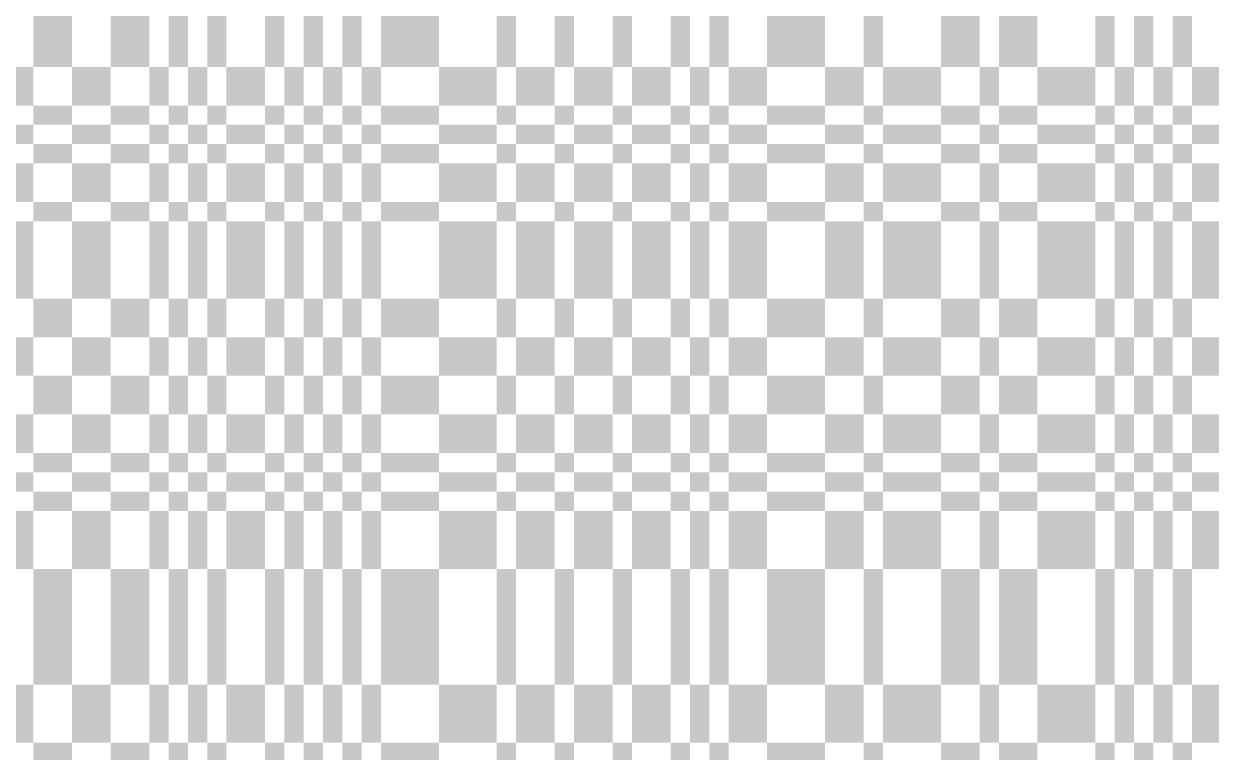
# Model space of a CAD drawing. Extents: x 0 to 10, y 0 to 10.
# Drawn here: x 4.99 to 6.22, y 7.47 to 8.225 of the extents above; entities that cross this region are included whole.
import ezdxf

# ---------------------------------------------------------------- set-up
doc = ezdxf.new("R2010")
doc.units = 0
doc.header["$MEASUREMENT"] = 0
doc.layers.add('CHROME', color=7, linetype='Continuous')

msp = doc.modelspace()

# ---------------------------------------------------------------- linework, layer by layer
at = {"layer": 'CHROME'}
for points in [[(5, 8.18), (5.04, 8.18), (5, 8.24), (5.04, 8.24)], [(5.08, 8.18), (5.12, 8.18), (5.08, 8.24), (5.12, 8.24)], [(5.14, 8.18), (5.16, 8.18), (5.14, 8.24), (5.16, 8.24)], [(5.18, 8.18), (5.2, 8.18), (5.18, 8.24), (5.2, 8.24)], [(5.24, 8.18), (5.26, 8.18), (5.24, 8.24), (5.26, 8.24)], [(5.28, 8.18), (5.3, 8.18), (5.28, 8.24), (5.3, 8.24)], [(5.32, 8.18), (5.34, 8.18), (5.32, 8.24), (5.34, 8.24)], [(5.36, 8.18), (5.42, 8.18), (5.36, 8.24), (5.42, 8.24)], [(5.48, 8.18), (5.5, 8.18), (5.48, 8.24), (5.5, 8.24)], [(5.54, 8.18), (5.56, 8.18), (5.54, 8.24), (5.56, 8.24)], [(5.6, 8.18), (5.62, 8.18), (5.6, 8.24), (5.62, 8.24)], [(5.66, 8.18), (5.68, 8.18), (5.66, 8.24), (5.68, 8.24)], [(5.7, 8.18), (5.72, 8.18), (5.7, 8.24), (5.72, 8.24)], [(5.76, 8.18), (5.82, 8.18), (5.76, 8.24), (5.82, 8.24)], [(5.86, 8.18), (5.88, 8.18), (5.86, 8.24), (5.88, 8.24)], [(5.94, 8.18), (5.98, 8.18), (5.94, 8.24), (5.98, 8.24)], [(6, 8.18), (6.04, 8.18), (6, 8.24), (6.04, 8.24)], [(6.1, 8.18), (6.12, 8.18), (6.1, 8.24), (6.12, 8.24)], [(6.14, 8.18), (6.16, 8.18), (6.14, 8.24), (6.16, 8.24)], [(6.18, 8.18), (6.2, 8.18), (6.18, 8.24), (6.2, 8.24)], [(4.98, 8.14), (5, 8.14), (4.98, 8.18), (5, 8.18)], [(5.04, 8.14), (5.08, 8.14), (5.04, 8.18), (5.08, 8.18)], [(5.12, 8.14), (5.14, 8.14), (5.12, 8.18), (5.14, 8.18)], [(5.16, 8.14), (5.18, 8.14), (5.16, 8.18), (5.18, 8.18)], [(5.2, 8.14), (5.24, 8.14), (5.2, 8.18), (5.24, 8.18)], [(5.26, 8.14), (5.28, 8.14), (5.26, 8.18), (5.28, 8.18)], [(5.3, 8.14), (5.32, 8.14), (5.3, 8.18), (5.32, 8.18)], [(5.34, 8.14), (5.36, 8.14), (5.34, 8.18), (5.36, 8.18)], [(5.42, 8.14), (5.48, 8.14), (5.42, 8.18), (5.48, 8.18)], [(5.5, 8.14), (5.54, 8.14), (5.5, 8.18), (5.54, 8.18)], [(5.56, 8.14), (5.6, 8.14), (5.56, 8.18), (5.6, 8.18)], [(5.62, 8.14), (5.66, 8.14), (5.62, 8.18), (5.66, 8.18)], [(5.68, 8.14), (5.7, 8.14), (5.68, 8.18), (5.7, 8.18)], [(5.72, 8.14), (5.76, 8.14), (5.72, 8.18), (5.76, 8.18)], [(5.82, 8.14), (5.86, 8.14), (5.82, 8.18), (5.86, 8.18)], [(5.88, 8.14), (5.94, 8.14), (5.88, 8.18), (5.94, 8.18)], [(5.98, 8.14), (6, 8.14), (5.98, 8.18), (6, 8.18)], [(6.04, 8.14), (6.1, 8.14), (6.04, 8.18), (6.1, 8.18)], [(6.12, 8.14), (6.14, 8.14), (6.12, 8.18), (6.14, 8.18)], [(6.16, 8.14), (6.18, 8.14), (6.16, 8.18), (6.18, 8.18)], [(6.2, 8.14), (6.24, 8.14), (6.2, 8.18), (6.24, 8.18)], [(5, 8.12), (5.04, 8.12), (5, 8.14), (5.04, 8.14)], [(5.08, 8.12), (5.12, 8.12), (5.08, 8.14), (5.12, 8.14)], [(5.14, 8.12), (5.16, 8.12), (5.14, 8.14), (5.16, 8.14)], [(5.18, 8.12), (5.2, 8.12), (5.18, 8.14), (5.2, 8.14)], [(5.24, 8.12), (5.26, 8.12), (5.24, 8.14), (5.26, 8.14)], [(5.28, 8.12), (5.3, 8.12), (5.28, 8.14), (5.3, 8.14)], [(5.32, 8.12), (5.34, 8.12), (5.32, 8.14), (5.34, 8.14)], [(5.36, 8.12), (5.42, 8.12), (5.36, 8.14), (5.42, 8.14)], [(5.48, 8.12), (5.5, 8.12), (5.48, 8.14), (5.5, 8.14)], [(5.54, 8.12), (5.56, 8.12), (5.54, 8.14), (5.56, 8.14)], [(5.6, 8.12), (5.62, 8.12), (5.6, 8.14), (5.62, 8.14)], [(5.66, 8.12), (5.68, 8.12), (5.66, 8.14), (5.68, 8.14)], [(5.7, 8.12), (5.72, 8.12), (5.7, 8.14), (5.72, 8.14)], [(5.76, 8.12), (5.82, 8.12), (5.76, 8.14), (5.82, 8.14)], [(5.86, 8.12), (5.88, 8.12), (5.86, 8.14), (5.88, 8.14)], [(5.94, 8.12), (5.98, 8.12), (5.94, 8.14), (5.98, 8.14)], [(6, 8.12), (6.04, 8.12), (6, 8.14), (6.04, 8.14)], [(6.1, 8.12), (6.12, 8.12), (6.1, 8.14), (6.12, 8.14)], [(6.14, 8.12), (6.16, 8.12), (6.14, 8.14), (6.16, 8.14)], [(6.18, 8.12), (6.2, 8.12), (6.18, 8.14), (6.2, 8.14)], [(4.98, 8.1), (5, 8.1), (4.98, 8.12), (5, 8.12)], [(5.04, 8.1), (5.08, 8.1), (5.04, 8.12), (5.08, 8.12)], [(5.12, 8.1), (5.14, 8.1), (5.12, 8.12), (5.14, 8.12)], [(5.16, 8.1), (5.18, 8.1), (5.16, 8.12), (5.18, 8.12)], [(5.2, 8.1), (5.24, 8.1), (5.2, 8.12), (5.24, 8.12)], [(5.26, 8.1), (5.28, 8.1), (5.26, 8.12), (5.28, 8.12)], [(5.3, 8.1), (5.32, 8.1), (5.3, 8.12), (5.32, 8.12)], [(5.34, 8.1), (5.36, 8.1), (5.34, 8.12), (5.36, 8.12)], [(5.42, 8.1), (5.48, 8.1), (5.42, 8.12), (5.48, 8.12)], [(5.5, 8.1), (5.54, 8.1), (5.5, 8.12), (5.54, 8.12)], [(5.56, 8.1), (5.6, 8.1), (5.56, 8.12), (5.6, 8.12)], [(5.62, 8.1), (5.66, 8.1), (5.62, 8.12), (5.66, 8.12)], [(5.68, 8.1), (5.7, 8.1), (5.68, 8.12), (5.7, 8.12)], [(5.72, 8.1), (5.76, 8.1), (5.72, 8.12), (5.76, 8.12)], [(5.82, 8.1), (5.86, 8.1), (5.82, 8.12), (5.86, 8.12)], [(5.88, 8.1), (5.94, 8.1), (5.88, 8.12), (5.94, 8.12)], [(5.98, 8.1), (6, 8.1), (5.98, 8.12), (6, 8.12)], [(6.04, 8.1), (6.1, 8.1), (6.04, 8.12), (6.1, 8.12)], [(6.12, 8.1), (6.14, 8.1), (6.12, 8.12), (6.14, 8.12)], [(6.16, 8.1), (6.18, 8.1), (6.16, 8.12), (6.18, 8.12)], [(6.2, 8.1), (6.24, 8.1), (6.2, 8.12), (6.24, 8.12)], [(5, 8.08), (5.04, 8.08), (5, 8.1), (5.04, 8.1)], [(5.08, 8.08), (5.12, 8.08), (5.08, 8.1), (5.12, 8.1)], [(5.14, 8.08), (5.16, 8.08), (5.14, 8.1), (5.16, 8.1)], [(5.18, 8.08), (5.2, 8.08), (5.18, 8.1), (5.2, 8.1)], [(5.24, 8.08), (5.26, 8.08), (5.24, 8.1), (5.26, 8.1)], [(5.28, 8.08), (5.3, 8.08), (5.28, 8.1), (5.3, 8.1)], [(5.32, 8.08), (5.34, 8.08), (5.32, 8.1), (5.34, 8.1)], [(5.36, 8.08), (5.42, 8.08), (5.36, 8.1), (5.42, 8.1)], [(5.48, 8.08), (5.5, 8.08), (5.48, 8.1), (5.5, 8.1)], [(5.54, 8.08), (5.56, 8.08), (5.54, 8.1), (5.56, 8.1)], [(5.6, 8.08), (5.62, 8.08), (5.6, 8.1), (5.62, 8.1)], [(5.66, 8.08), (5.68, 8.08), (5.66, 8.1), (5.68, 8.1)], [(5.7, 8.08), (5.72, 8.08), (5.7, 8.1), (5.72, 8.1)], [(5.76, 8.08), (5.82, 8.08), (5.76, 8.1), (5.82, 8.1)], [(5.86, 8.08), (5.88, 8.08), (5.86, 8.1), (5.88, 8.1)], [(5.94, 8.08), (5.98, 8.08), (5.94, 8.1), (5.98, 8.1)], [(6, 8.08), (6.04, 8.08), (6, 8.1), (6.04, 8.1)], [(6.1, 8.08), (6.12, 8.08), (6.1, 8.1), (6.12, 8.1)], [(6.14, 8.08), (6.16, 8.08), (6.14, 8.1), (6.16, 8.1)], [(6.18, 8.08), (6.2, 8.08), (6.18, 8.1), (6.2, 8.1)], [(4.98, 8.04), (5, 8.04), (4.98, 8.08), (5, 8.08)], [(5.04, 8.04), (5.08, 8.04), (5.04, 8.08), (5.08, 8.08)], [(5.12, 8.04), (5.14, 8.04), (5.12, 8.08), (5.14, 8.08)], [(5.16, 8.04), (5.18, 8.04), (5.16, 8.08), (5.18, 8.08)], [(5.2, 8.04), (5.24, 8.04), (5.2, 8.08), (5.24, 8.08)], [(5.26, 8.04), (5.28, 8.04), (5.26, 8.08), (5.28, 8.08)], [(5.3, 8.04), (5.32, 8.04), (5.3, 8.08), (5.32, 8.08)], [(5.34, 8.04), (5.36, 8.04), (5.34, 8.08), (5.36, 8.08)], [(5.42, 8.04), (5.48, 8.04), (5.42, 8.08), (5.48, 8.08)], [(5.5, 8.04), (5.54, 8.04), (5.5, 8.08), (5.54, 8.08)], [(5.56, 8.04), (5.6, 8.04), (5.56, 8.08), (5.6, 8.08)], [(5.62, 8.04), (5.66, 8.04), (5.62, 8.08), (5.66, 8.08)], [(5.68, 8.04), (5.7, 8.04), (5.68, 8.08), (5.7, 8.08)], [(5.72, 8.04), (5.76, 8.04), (5.72, 8.08), (5.76, 8.08)], [(5.82, 8.04), (5.86, 8.04), (5.82, 8.08), (5.86, 8.08)], [(5.88, 8.04), (5.94, 8.04), (5.88, 8.08), (5.94, 8.08)], [(5.98, 8.04), (6, 8.04), (5.98, 8.08), (6, 8.08)], [(6.04, 8.04), (6.1, 8.04), (6.04, 8.08), (6.1, 8.08)], [(6.12, 8.04), (6.14, 8.04), (6.12, 8.08), (6.14, 8.08)], [(6.16, 8.04), (6.18, 8.04), (6.16, 8.08), (6.18, 8.08)], [(6.2, 8.04), (6.24, 8.04), (6.2, 8.08), (6.24, 8.08)], [(5, 8.02), (5.04, 8.02), (5, 8.04), (5.04, 8.04)], [(5.08, 8.02), (5.12, 8.02), (5.08, 8.04), (5.12, 8.04)], [(5.14, 8.02), (5.16, 8.02), (5.14, 8.04), (5.16, 8.04)], [(5.18, 8.02), (5.2, 8.02), (5.18, 8.04), (5.2, 8.04)], [(5.24, 8.02), (5.26, 8.02), (5.24, 8.04), (5.26, 8.04)], [(5.28, 8.02), (5.3, 8.02), (5.28, 8.04), (5.3, 8.04)], [(5.32, 8.02), (5.34, 8.02), (5.32, 8.04), (5.34, 8.04)], [(5.36, 8.02), (5.42, 8.02), (5.36, 8.04), (5.42, 8.04)], [(5.48, 8.02), (5.5, 8.02), (5.48, 8.04), (5.5, 8.04)], [(5.54, 8.02), (5.56, 8.02), (5.54, 8.04), (5.56, 8.04)], [(5.6, 8.02), (5.62, 8.02), (5.6, 8.04), (5.62, 8.04)], [(5.66, 8.02), (5.68, 8.02), (5.66, 8.04), (5.68, 8.04)], [(5.7, 8.02), (5.72, 8.02), (5.7, 8.04), (5.72, 8.04)], [(5.76, 8.02), (5.82, 8.02), (5.76, 8.04), (5.82, 8.04)], [(5.86, 8.02), (5.88, 8.02), (5.86, 8.04), (5.88, 8.04)], [(5.94, 8.02), (5.98, 8.02), (5.94, 8.04), (5.98, 8.04)], [(6, 8.02), (6.04, 8.02), (6, 8.04), (6.04, 8.04)], [(6.1, 8.02), (6.12, 8.02), (6.1, 8.04), (6.12, 8.04)], [(6.14, 8.02), (6.16, 8.02), (6.14, 8.04), (6.16, 8.04)], [(6.18, 8.02), (6.2, 8.02), (6.18, 8.04), (6.2, 8.04)], [(4.98, 7.94), (5, 7.94), (4.98, 8.02), (5, 8.02)], [(5.04, 7.94), (5.08, 7.94), (5.04, 8.02), (5.08, 8.02)], [(5.12, 7.94), (5.14, 7.94), (5.12, 8.02), (5.14, 8.02)], [(5.16, 7.94), (5.18, 7.94), (5.16, 8.02), (5.18, 8.02)], [(5.2, 7.94), (5.24, 7.94), (5.2, 8.02), (5.24, 8.02)], [(5.26, 7.94), (5.28, 7.94), (5.26, 8.02), (5.28, 8.02)], [(5.3, 7.94), (5.32, 7.94), (5.3, 8.02), (5.32, 8.02)], [(5.34, 7.94), (5.36, 7.94), (5.34, 8.02), (5.36, 8.02)], [(5.42, 7.94), (5.48, 7.94), (5.42, 8.02), (5.48, 8.02)], [(5.5, 7.94), (5.54, 7.94), (5.5, 8.02), (5.54, 8.02)], [(5.56, 7.94), (5.6, 7.94), (5.56, 8.02), (5.6, 8.02)], [(5.62, 7.94), (5.66, 7.94), (5.62, 8.02), (5.66, 8.02)], [(5.68, 7.94), (5.7, 7.94), (5.68, 8.02), (5.7, 8.02)], [(5.72, 7.94), (5.76, 7.94), (5.72, 8.02), (5.76, 8.02)], [(5.82, 7.94), (5.86, 7.94), (5.82, 8.02), (5.86, 8.02)], [(5.88, 7.94), (5.94, 7.94), (5.88, 8.02), (5.94, 8.02)], [(5.98, 7.94), (6, 7.94), (5.98, 8.02), (6, 8.02)], [(6.04, 7.94), (6.1, 7.94), (6.04, 8.02), (6.1, 8.02)], [(6.12, 7.94), (6.14, 7.94), (6.12, 8.02), (6.14, 8.02)], [(6.16, 7.94), (6.18, 7.94), (6.16, 8.02), (6.18, 8.02)], [(6.2, 7.94), (6.24, 7.94), (6.2, 8.02), (6.24, 8.02)], [(5, 7.9), (5.04, 7.9), (5, 7.94), (5.04, 7.94)], [(5.08, 7.9), (5.12, 7.9), (5.08, 7.94), (5.12, 7.94)], [(5.14, 7.9), (5.16, 7.9), (5.14, 7.94), (5.16, 7.94)], [(5.18, 7.9), (5.2, 7.9), (5.18, 7.94), (5.2, 7.94)], [(5.24, 7.9), (5.26, 7.9), (5.24, 7.94), (5.26, 7.94)], [(5.28, 7.9), (5.3, 7.9), (5.28, 7.94), (5.3, 7.94)], [(5.32, 7.9), (5.34, 7.9), (5.32, 7.94), (5.34, 7.94)], [(5.36, 7.9), (5.42, 7.9), (5.36, 7.94), (5.42, 7.94)], [(5.48, 7.9), (5.5, 7.9), (5.48, 7.94), (5.5, 7.94)], [(5.54, 7.9), (5.56, 7.9), (5.54, 7.94), (5.56, 7.94)], [(5.6, 7.9), (5.62, 7.9), (5.6, 7.94), (5.62, 7.94)], [(5.66, 7.9), (5.68, 7.9), (5.66, 7.94), (5.68, 7.94)], [(5.7, 7.9), (5.72, 7.9), (5.7, 7.94), (5.72, 7.94)], [(5.76, 7.9), (5.82, 7.9), (5.76, 7.94), (5.82, 7.94)], [(5.86, 7.9), (5.88, 7.9), (5.86, 7.94), (5.88, 7.94)], [(5.94, 7.9), (5.98, 7.9), (5.94, 7.94), (5.98, 7.94)], [(6, 7.9), (6.04, 7.9), (6, 7.94), (6.04, 7.94)], [(6.1, 7.9), (6.12, 7.9), (6.1, 7.94), (6.12, 7.94)], [(6.14, 7.9), (6.16, 7.9), (6.14, 7.94), (6.16, 7.94)], [(6.18, 7.9), (6.2, 7.9), (6.18, 7.94), (6.2, 7.94)], [(4.98, 7.86), (5, 7.86), (4.98, 7.9), (5, 7.9)], [(5.04, 7.86), (5.08, 7.86), (5.04, 7.9), (5.08, 7.9)], [(5.12, 7.86), (5.14, 7.86), (5.12, 7.9), (5.14, 7.9)], [(5.16, 7.86), (5.18, 7.86), (5.16, 7.9), (5.18, 7.9)], [(5.2, 7.86), (5.24, 7.86), (5.2, 7.9), (5.24, 7.9)], [(5.26, 7.86), (5.28, 7.86), (5.26, 7.9), (5.28, 7.9)], [(5.3, 7.86), (5.32, 7.86), (5.3, 7.9), (5.32, 7.9)], [(5.34, 7.86), (5.36, 7.86), (5.34, 7.9), (5.36, 7.9)], [(5.42, 7.86), (5.48, 7.86), (5.42, 7.9), (5.48, 7.9)], [(5.5, 7.86), (5.54, 7.86), (5.5, 7.9), (5.54, 7.9)], [(5.56, 7.86), (5.6, 7.86), (5.56, 7.9), (5.6, 7.9)], [(5.62, 7.86), (5.66, 7.86), (5.62, 7.9), (5.66, 7.9)], [(5.68, 7.86), (5.7, 7.86), (5.68, 7.9), (5.7, 7.9)], [(5.72, 7.86), (5.76, 7.86), (5.72, 7.9), (5.76, 7.9)], [(5.82, 7.86), (5.86, 7.86), (5.82, 7.9), (5.86, 7.9)], [(5.88, 7.86), (5.94, 7.86), (5.88, 7.9), (5.94, 7.9)], [(5.98, 7.86), (6, 7.86), (5.98, 7.9), (6, 7.9)], [(6.04, 7.86), (6.1, 7.86), (6.04, 7.9), (6.1, 7.9)], [(6.12, 7.86), (6.14, 7.86), (6.12, 7.9), (6.14, 7.9)], [(6.16, 7.86), (6.18, 7.86), (6.16, 7.9), (6.18, 7.9)], [(6.2, 7.86), (6.24, 7.86), (6.2, 7.9), (6.24, 7.9)], [(5, 7.82), (5.04, 7.82), (5, 7.86), (5.04, 7.86)], [(5.08, 7.82), (5.12, 7.82), (5.08, 7.86), (5.12, 7.86)], [(5.14, 7.82), (5.16, 7.82), (5.14, 7.86), (5.16, 7.86)], [(5.18, 7.82), (5.2, 7.82), (5.18, 7.86), (5.2, 7.86)], [(5.24, 7.82), (5.26, 7.82), (5.24, 7.86), (5.26, 7.86)], [(5.28, 7.82), (5.3, 7.82), (5.28, 7.86), (5.3, 7.86)], [(5.32, 7.82), (5.34, 7.82), (5.32, 7.86), (5.34, 7.86)], [(5.36, 7.82), (5.42, 7.82), (5.36, 7.86), (5.42, 7.86)], [(5.48, 7.82), (5.5, 7.82), (5.48, 7.86), (5.5, 7.86)], [(5.54, 7.82), (5.56, 7.82), (5.54, 7.86), (5.56, 7.86)], [(5.6, 7.82), (5.62, 7.82), (5.6, 7.86), (5.62, 7.86)], [(5.66, 7.82), (5.68, 7.82), (5.66, 7.86), (5.68, 7.86)], [(5.7, 7.82), (5.72, 7.82), (5.7, 7.86), (5.72, 7.86)], [(5.76, 7.82), (5.82, 7.82), (5.76, 7.86), (5.82, 7.86)], [(5.86, 7.82), (5.88, 7.82), (5.86, 7.86), (5.88, 7.86)], [(5.94, 7.82), (5.98, 7.82), (5.94, 7.86), (5.98, 7.86)], [(6, 7.82), (6.04, 7.82), (6, 7.86), (6.04, 7.86)], [(6.1, 7.82), (6.12, 7.82), (6.1, 7.86), (6.12, 7.86)], [(6.14, 7.82), (6.16, 7.82), (6.14, 7.86), (6.16, 7.86)], [(6.18, 7.82), (6.2, 7.82), (6.18, 7.86), (6.2, 7.86)], [(4.98, 7.78), (5, 7.78), (4.98, 7.82), (5, 7.82)], [(5.04, 7.78), (5.08, 7.78), (5.04, 7.82), (5.08, 7.82)], [(5.12, 7.78), (5.14, 7.78), (5.12, 7.82), (5.14, 7.82)], [(5.16, 7.78), (5.18, 7.78), (5.16, 7.82), (5.18, 7.82)], [(5.2, 7.78), (5.24, 7.78), (5.2, 7.82), (5.24, 7.82)], [(5.26, 7.78), (5.28, 7.78), (5.26, 7.82), (5.28, 7.82)], [(5.3, 7.78), (5.32, 7.78), (5.3, 7.82), (5.32, 7.82)], [(5.34, 7.78), (5.36, 7.78), (5.34, 7.82), (5.36, 7.82)], [(5.42, 7.78), (5.48, 7.78), (5.42, 7.82), (5.48, 7.82)], [(5.5, 7.78), (5.54, 7.78), (5.5, 7.82), (5.54, 7.82)], [(5.56, 7.78), (5.6, 7.78), (5.56, 7.82), (5.6, 7.82)], [(5.62, 7.78), (5.66, 7.78), (5.62, 7.82), (5.66, 7.82)], [(5.68, 7.78), (5.7, 7.78), (5.68, 7.82), (5.7, 7.82)], [(5.72, 7.78), (5.76, 7.78), (5.72, 7.82), (5.76, 7.82)], [(5.82, 7.78), (5.86, 7.78), (5.82, 7.82), (5.86, 7.82)], [(5.88, 7.78), (5.94, 7.78), (5.88, 7.82), (5.94, 7.82)], [(5.98, 7.78), (6, 7.78), (5.98, 7.82), (6, 7.82)], [(6.04, 7.78), (6.1, 7.78), (6.04, 7.82), (6.1, 7.82)], [(6.12, 7.78), (6.14, 7.78), (6.12, 7.82), (6.14, 7.82)], [(6.16, 7.78), (6.18, 7.78), (6.16, 7.82), (6.18, 7.82)], [(6.2, 7.78), (6.24, 7.78), (6.2, 7.82), (6.24, 7.82)], [(5, 7.76), (5.04, 7.76), (5, 7.78), (5.04, 7.78)], [(5.08, 7.76), (5.12, 7.76), (5.08, 7.78), (5.12, 7.78)], [(5.14, 7.76), (5.16, 7.76), (5.14, 7.78), (5.16, 7.78)], [(5.18, 7.76), (5.2, 7.76), (5.18, 7.78), (5.2, 7.78)], [(5.24, 7.76), (5.26, 7.76), (5.24, 7.78), (5.26, 7.78)], [(5.28, 7.76), (5.3, 7.76), (5.28, 7.78), (5.3, 7.78)], [(5.32, 7.76), (5.34, 7.76), (5.32, 7.78), (5.34, 7.78)], [(5.36, 7.76), (5.42, 7.76), (5.36, 7.78), (5.42, 7.78)], [(5.48, 7.76), (5.5, 7.76), (5.48, 7.78), (5.5, 7.78)], [(5.54, 7.76), (5.56, 7.76), (5.54, 7.78), (5.56, 7.78)], [(5.6, 7.76), (5.62, 7.76), (5.6, 7.78), (5.62, 7.78)], [(5.66, 7.76), (5.68, 7.76), (5.66, 7.78), (5.68, 7.78)], [(5.7, 7.76), (5.72, 7.76), (5.7, 7.78), (5.72, 7.78)], [(5.76, 7.76), (5.82, 7.76), (5.76, 7.78), (5.82, 7.78)], [(5.86, 7.76), (5.88, 7.76), (5.86, 7.78), (5.88, 7.78)], [(5.94, 7.76), (5.98, 7.76), (5.94, 7.78), (5.98, 7.78)], [(6, 7.76), (6.04, 7.76), (6, 7.78), (6.04, 7.78)], [(6.1, 7.76), (6.12, 7.76), (6.1, 7.78), (6.12, 7.78)], [(6.14, 7.76), (6.16, 7.76), (6.14, 7.78), (6.16, 7.78)], [(6.18, 7.76), (6.2, 7.76), (6.18, 7.78), (6.2, 7.78)], [(4.98, 7.74), (5, 7.74), (4.98, 7.76), (5, 7.76)], [(5.04, 7.74), (5.08, 7.74), (5.04, 7.76), (5.08, 7.76)], [(5.12, 7.74), (5.14, 7.74), (5.12, 7.76), (5.14, 7.76)], [(5.16, 7.74), (5.18, 7.74), (5.16, 7.76), (5.18, 7.76)], [(5.2, 7.74), (5.24, 7.74), (5.2, 7.76), (5.24, 7.76)], [(5.26, 7.74), (5.28, 7.74), (5.26, 7.76), (5.28, 7.76)], [(5.3, 7.74), (5.32, 7.74), (5.3, 7.76), (5.32, 7.76)], [(5.34, 7.74), (5.36, 7.74), (5.34, 7.76), (5.36, 7.76)], [(5.42, 7.74), (5.48, 7.74), (5.42, 7.76), (5.48, 7.76)], [(5.5, 7.74), (5.54, 7.74), (5.5, 7.76), (5.54, 7.76)], [(5.56, 7.74), (5.6, 7.74), (5.56, 7.76), (5.6, 7.76)], [(5.62, 7.74), (5.66, 7.74), (5.62, 7.76), (5.66, 7.76)], [(5.68, 7.74), (5.7, 7.74), (5.68, 7.76), (5.7, 7.76)], [(5.72, 7.74), (5.76, 7.74), (5.72, 7.76), (5.76, 7.76)], [(5.82, 7.74), (5.86, 7.74), (5.82, 7.76), (5.86, 7.76)], [(5.88, 7.74), (5.94, 7.74), (5.88, 7.76), (5.94, 7.76)], [(5.98, 7.74), (6, 7.74), (5.98, 7.76), (6, 7.76)], [(6.04, 7.74), (6.1, 7.74), (6.04, 7.76), (6.1, 7.76)], [(6.12, 7.74), (6.14, 7.74), (6.12, 7.76), (6.14, 7.76)], [(6.16, 7.74), (6.18, 7.74), (6.16, 7.76), (6.18, 7.76)], [(6.2, 7.74), (6.24, 7.74), (6.2, 7.76), (6.24, 7.76)], [(5, 7.72), (5.04, 7.72), (5, 7.74), (5.04, 7.74)], [(5.08, 7.72), (5.12, 7.72), (5.08, 7.74), (5.12, 7.74)], [(5.14, 7.72), (5.16, 7.72), (5.14, 7.74), (5.16, 7.74)], [(5.18, 7.72), (5.2, 7.72), (5.18, 7.74), (5.2, 7.74)], [(5.24, 7.72), (5.26, 7.72), (5.24, 7.74), (5.26, 7.74)], [(5.28, 7.72), (5.3, 7.72), (5.28, 7.74), (5.3, 7.74)], [(5.32, 7.72), (5.34, 7.72), (5.32, 7.74), (5.34, 7.74)], [(5.36, 7.72), (5.42, 7.72), (5.36, 7.74), (5.42, 7.74)], [(5.48, 7.72), (5.5, 7.72), (5.48, 7.74), (5.5, 7.74)], [(5.54, 7.72), (5.56, 7.72), (5.54, 7.74), (5.56, 7.74)], [(5.6, 7.72), (5.62, 7.72), (5.6, 7.74), (5.62, 7.74)], [(5.66, 7.72), (5.68, 7.72), (5.66, 7.74), (5.68, 7.74)], [(5.7, 7.72), (5.72, 7.72), (5.7, 7.74), (5.72, 7.74)], [(5.76, 7.72), (5.82, 7.72), (5.76, 7.74), (5.82, 7.74)], [(5.86, 7.72), (5.88, 7.72), (5.86, 7.74), (5.88, 7.74)], [(5.94, 7.72), (5.98, 7.72), (5.94, 7.74), (5.98, 7.74)], [(6, 7.72), (6.04, 7.72), (6, 7.74), (6.04, 7.74)], [(6.1, 7.72), (6.12, 7.72), (6.1, 7.74), (6.12, 7.74)], [(6.14, 7.72), (6.16, 7.72), (6.14, 7.74), (6.16, 7.74)], [(6.18, 7.72), (6.2, 7.72), (6.18, 7.74), (6.2, 7.74)], [(4.98, 7.66), (5, 7.66), (4.98, 7.72), (5, 7.72)], [(5.04, 7.66), (5.08, 7.66), (5.04, 7.72), (5.08, 7.72)], [(5.12, 7.66), (5.14, 7.66), (5.12, 7.72), (5.14, 7.72)], [(5.16, 7.66), (5.18, 7.66), (5.16, 7.72), (5.18, 7.72)], [(5.2, 7.66), (5.24, 7.66), (5.2, 7.72), (5.24, 7.72)], [(5.26, 7.66), (5.28, 7.66), (5.26, 7.72), (5.28, 7.72)], [(5.3, 7.66), (5.32, 7.66), (5.3, 7.72), (5.32, 7.72)], [(5.34, 7.66), (5.36, 7.66), (5.34, 7.72), (5.36, 7.72)], [(5.42, 7.66), (5.48, 7.66), (5.42, 7.72), (5.48, 7.72)], [(5.5, 7.66), (5.54, 7.66), (5.5, 7.72), (5.54, 7.72)], [(5.56, 7.66), (5.6, 7.66), (5.56, 7.72), (5.6, 7.72)], [(5.62, 7.66), (5.66, 7.66), (5.62, 7.72), (5.66, 7.72)], [(5.68, 7.66), (5.7, 7.66), (5.68, 7.72), (5.7, 7.72)], [(5.72, 7.66), (5.76, 7.66), (5.72, 7.72), (5.76, 7.72)], [(5.82, 7.66), (5.86, 7.66), (5.82, 7.72), (5.86, 7.72)], [(5.88, 7.66), (5.94, 7.66), (5.88, 7.72), (5.94, 7.72)], [(5.98, 7.66), (6, 7.66), (5.98, 7.72), (6, 7.72)], [(6.04, 7.66), (6.1, 7.66), (6.04, 7.72), (6.1, 7.72)], [(6.12, 7.66), (6.14, 7.66), (6.12, 7.72), (6.14, 7.72)], [(6.16, 7.66), (6.18, 7.66), (6.16, 7.72), (6.18, 7.72)], [(6.2, 7.66), (6.24, 7.66), (6.2, 7.72), (6.24, 7.72)], [(5, 7.54), (5.04, 7.54), (5, 7.66), (5.04, 7.66)], [(5.08, 7.54), (5.12, 7.54), (5.08, 7.66), (5.12, 7.66)], [(5.14, 7.54), (5.16, 7.54), (5.14, 7.66), (5.16, 7.66)], [(5.18, 7.54), (5.2, 7.54), (5.18, 7.66), (5.2, 7.66)], [(5.24, 7.54), (5.26, 7.54), (5.24, 7.66), (5.26, 7.66)], [(5.28, 7.54), (5.3, 7.54), (5.28, 7.66), (5.3, 7.66)], [(5.32, 7.54), (5.34, 7.54), (5.32, 7.66), (5.34, 7.66)], [(5.36, 7.54), (5.42, 7.54), (5.36, 7.66), (5.42, 7.66)], [(5.48, 7.54), (5.5, 7.54), (5.48, 7.66), (5.5, 7.66)], [(5.54, 7.54), (5.56, 7.54), (5.54, 7.66), (5.56, 7.66)], [(5.6, 7.54), (5.62, 7.54), (5.6, 7.66), (5.62, 7.66)], [(5.66, 7.54), (5.68, 7.54), (5.66, 7.66), (5.68, 7.66)], [(5.7, 7.54), (5.72, 7.54), (5.7, 7.66), (5.72, 7.66)], [(5.76, 7.54), (5.82, 7.54), (5.76, 7.66), (5.82, 7.66)], [(5.86, 7.54), (5.88, 7.54), (5.86, 7.66), (5.88, 7.66)], [(5.94, 7.54), (5.98, 7.54), (5.94, 7.66), (5.98, 7.66)], [(6, 7.54), (6.04, 7.54), (6, 7.66), (6.04, 7.66)], [(6.1, 7.54), (6.12, 7.54), (6.1, 7.66), (6.12, 7.66)], [(6.14, 7.54), (6.16, 7.54), (6.14, 7.66), (6.16, 7.66)], [(6.18, 7.54), (6.2, 7.54), (6.18, 7.66), (6.2, 7.66)], [(4.98, 7.48), (5, 7.48), (4.98, 7.54), (5, 7.54)], [(5.04, 7.48), (5.08, 7.48), (5.04, 7.54), (5.08, 7.54)], [(5.12, 7.48), (5.14, 7.48), (5.12, 7.54), (5.14, 7.54)], [(5.16, 7.48), (5.18, 7.48), (5.16, 7.54), (5.18, 7.54)], [(5.2, 7.48), (5.24, 7.48), (5.2, 7.54), (5.24, 7.54)], [(5.26, 7.48), (5.28, 7.48), (5.26, 7.54), (5.28, 7.54)], [(5.3, 7.48), (5.32, 7.48), (5.3, 7.54), (5.32, 7.54)], [(5.34, 7.48), (5.36, 7.48), (5.34, 7.54), (5.36, 7.54)], [(5.42, 7.48), (5.48, 7.48), (5.42, 7.54), (5.48, 7.54)], [(5.5, 7.48), (5.54, 7.48), (5.5, 7.54), (5.54, 7.54)], [(5.56, 7.48), (5.6, 7.48), (5.56, 7.54), (5.6, 7.54)], [(5.62, 7.48), (5.66, 7.48), (5.62, 7.54), (5.66, 7.54)], [(5.68, 7.48), (5.7, 7.48), (5.68, 7.54), (5.7, 7.54)], [(5.72, 7.48), (5.76, 7.48), (5.72, 7.54), (5.76, 7.54)], [(5.82, 7.48), (5.86, 7.48), (5.82, 7.54), (5.86, 7.54)], [(5.88, 7.48), (5.94, 7.48), (5.88, 7.54), (5.94, 7.54)], [(5.98, 7.48), (6, 7.48), (5.98, 7.54), (6, 7.54)], [(6.04, 7.48), (6.1, 7.48), (6.04, 7.54), (6.1, 7.54)], [(6.12, 7.48), (6.14, 7.48), (6.12, 7.54), (6.14, 7.54)], [(6.16, 7.48), (6.18, 7.48), (6.16, 7.54), (6.18, 7.54)], [(6.2, 7.48), (6.24, 7.48), (6.2, 7.54), (6.24, 7.54)], [(5, 7.46), (5.04, 7.46), (5, 7.48), (5.04, 7.48)], [(5.08, 7.46), (5.12, 7.46), (5.08, 7.48), (5.12, 7.48)], [(5.14, 7.46), (5.16, 7.46), (5.14, 7.48), (5.16, 7.48)], [(5.18, 7.46), (5.2, 7.46), (5.18, 7.48), (5.2, 7.48)], [(5.24, 7.46), (5.26, 7.46), (5.24, 7.48), (5.26, 7.48)], [(5.28, 7.46), (5.3, 7.46), (5.28, 7.48), (5.3, 7.48)], [(5.32, 7.46), (5.34, 7.46), (5.32, 7.48), (5.34, 7.48)], [(5.36, 7.46), (5.42, 7.46), (5.36, 7.48), (5.42, 7.48)], [(5.48, 7.46), (5.5, 7.46), (5.48, 7.48), (5.5, 7.48)], [(5.54, 7.46), (5.56, 7.46), (5.54, 7.48), (5.56, 7.48)], [(5.6, 7.46), (5.62, 7.46), (5.6, 7.48), (5.62, 7.48)], [(5.66, 7.46), (5.68, 7.46), (5.66, 7.48), (5.68, 7.48)], [(5.7, 7.46), (5.72, 7.46), (5.7, 7.48), (5.72, 7.48)], [(5.76, 7.46), (5.82, 7.46), (5.76, 7.48), (5.82, 7.48)], [(5.86, 7.46), (5.88, 7.46), (5.86, 7.48), (5.88, 7.48)], [(5.94, 7.46), (5.98, 7.46), (5.94, 7.48), (5.98, 7.48)], [(6, 7.46), (6.04, 7.46), (6, 7.48), (6.04, 7.48)], [(6.1, 7.46), (6.12, 7.46), (6.1, 7.48), (6.12, 7.48)], [(6.14, 7.46), (6.16, 7.46), (6.14, 7.48), (6.16, 7.48)], [(6.18, 7.46), (6.2, 7.46), (6.18, 7.48), (6.2, 7.48)]]:
    msp.add_solid(points, dxfattribs=at)

doc.saveas('drawing.dxf')
